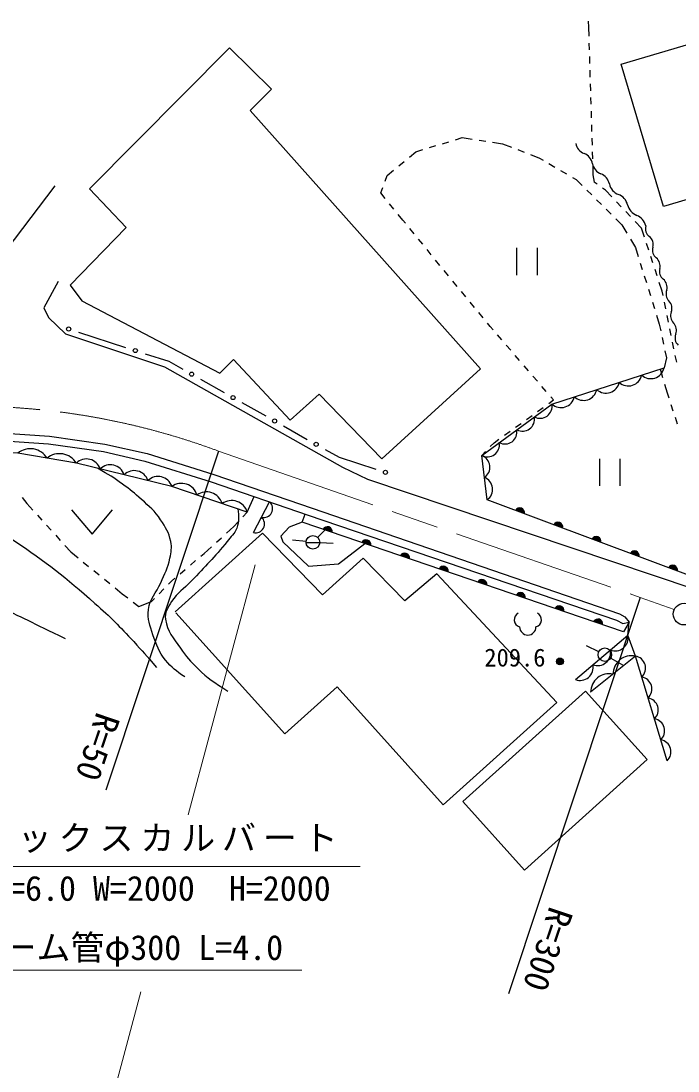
# Model space of a CAD drawing. Units: millimetres, scale not verified. Extents: x 40000 to 680000, y 20000 to 380000.
# Drawn here: x 393252 to 441512, y 261712 to 338807 of the extents above; entities that cross this region are included whole.
import ezdxf
from ezdxf.enums import TextEntityAlignment as Align

# ---------------------------------------------------------------- set-up
doc = ezdxf.new("R2010")
doc.units = ezdxf.units.MM
doc.header["$LTSCALE"] = 1000
doc.linetypes.add('CHAIN', pattern=[18.5, 12, -1.5, 3.5, -1.5])
for name, color, linetype, lineweight in [('M-BGD', 7, 'Continuous', 25), ('M-BGD-EXST', 7, 'Continuous', 25), ('M-BMK', 2, 'CHAIN', 13), ('M-BMK-SRVR', 3, 'Continuous', 25), ('M-STR-HTXT', 7, 'Continuous', 13)]:
    doc.layers.add(name, color=color, linetype=linetype, lineweight=lineweight)
doc.styles.add('ＭＳ ゴシック', font='')
doc.styles.get('ＭＳ ゴシック').set_extended_font_data('MS Gothic')

msp = doc.modelspace()

# ---------------------------------------------------------------- linework, layer by layer
at = {"layer": 'M-BGD'}
for p, q in [((434902, 338807), (434935, 338358)), ((434935, 338358), (434955, 337689)), ((434971, 337189), (434986, 336690)), ((435001, 336190), (435016, 335690)), ((435031, 335190), (435046, 334690)), ((435062, 334191), (435077, 333691)), ((435092, 333191), (435107, 332691)), ((435122, 332192), (435137, 331692)), ((435153, 331192), (435168, 330692)), ((425161, 330092), (425670, 330247)), ((425670, 330247), (426402, 330136)), ((426896, 330061), (427391, 329986)), ((435183, 330193), (435198, 329693)), ((421778, 328810), (422260, 329207)), ((422260, 329207), (422770, 329362)), ((423248, 329508), (423726, 329654)), ((424204, 329800), (424683, 329946)), ((427885, 329910), (428617, 329799)), ((428617, 329799), (429275, 329543)), ((429741, 329361), (430206, 329180)), ((421006, 328175), (421392, 328493)), ((430672, 328998), (431330, 328742)), ((431330, 328742), (431596, 328588)), ((435213, 329193), (435229, 328693)), ((420138, 327461), (420620, 327857)), ((432028, 328336), (432459, 328084)), ((432891, 327832), (433323, 327580)), ((435244, 328193), (435264, 327524)), ((419992, 327056), (420138, 327461)), ((433755, 327328), (434020, 327173)), ((434020, 327173), (434461, 326738)), ((435264, 327524), (435360, 326965)), ((435565, 326822), (435360, 326965)), ((419674, 326180), (419821, 326586)), ((420009, 325769), (419674, 326180)), ((434816, 326387), (435172, 326035)), ((436179, 326391), (435974, 326535)), ((436648, 325897), (436179, 326391)), ((420641, 324994), (420325, 325382)), ((435528, 325684), (435883, 325332)), ((437337, 325172), (436992, 325534)), ((421291, 324195), (420956, 324606)), ((436239, 324981), (436595, 324629)), ((438025, 324447), (437681, 324809)), ((421487, 323957), (421291, 324195)), ((436950, 324278), (437391, 323843)), ((437391, 323843), (437759, 323225)), ((438838, 323590), (438369, 324084)), ((422122, 323184), (421805, 323571)), ((439049, 322943), (438838, 323590)), ((422758, 322412), (422440, 322798)), ((438015, 322795), (438383, 322178)), ((439360, 321992), (439205, 322468)), ((423393, 321640), (423075, 322026)), ((429659, 322149), (429659, 320149)), ((431159, 322149), (431159, 320149)), ((438383, 322178), (438590, 321516)), ((439670, 321042), (439515, 321517)), ((424028, 320867), (423711, 321254)), ((438739, 321038), (438888, 320561)), ((424663, 320095), (424346, 320481)), ((439037, 320084), (439186, 319606)), ((439981, 320091), (439825, 320566)), ((425299, 319323), (424981, 319709)), ((440347, 318969), (440136, 319616)), ((425934, 318551), (425616, 318937)), ((439335, 319129), (439483, 318652)), ((440413, 318647), (440347, 318969)), ((426569, 317778), (426251, 318164)), ((439632, 318174), (439781, 317697)), ((440613, 317668), (440513, 318158)), ((427204, 317006), (426887, 317392)), ((439930, 317220), (440137, 316558)), ((440813, 316688), (440713, 317178)), ((427718, 316381), (427522, 316620)), ((427923, 316143), (427718, 316381)), ((440137, 316558), (440243, 316051)), ((441014, 315708), (440913, 316198)), ((397464, 315960), (400936, 314840)), ((428576, 315386), (428249, 315764)), ((440346, 315561), (440448, 315072)), ((429228, 314628), (428902, 315007)), ((440551, 314583), (440657, 314076)), ((441214, 314729), (441114, 315218)), ((402364, 314380), (404100, 313820)), ((404100, 313820), (405128, 313241)), ((429881, 313870), (429555, 314249)), ((440657, 314076), (440491, 313336)), ((441414, 313749), (441314, 314239)), ((430534, 313113), (430207, 313491)), ((440409, 312599), (440220, 313249)), ((406435, 312506), (408178, 311524)), ((431186, 312355), (430860, 312734)), ((431839, 311597), (431513, 311976)), ((440738, 311469), (440549, 312119)), ((440856, 311109), (440738, 311469)), ((409485, 310788), (411228, 309807)), ((432015, 310724), (432371, 310980)), ((432371, 310980), (432165, 311219)), ((431203, 310141), (431609, 310433)), ((441169, 310159), (441012, 310634)), ((429579, 308973), (429985, 309265)), ((430391, 309557), (430797, 309849)), ((441481, 309209), (441325, 309684)), ((412535, 309071), (414277, 308090)), ((428767, 308390), (429173, 308682)), ((427723, 307554), (428005, 307842)), ((428005, 307842), (428361, 308098)), ((415585, 307354), (416613, 306775)), ((427091, 306907), (427373, 307196)), ((416613, 306775), (419310, 305902)), ((435738, 306667), (435738, 304667)), ((437238, 306667), (437238, 304667)), ((393347, 303826), (393688, 303368)), ((409876, 302748), (410371, 303885)), ((393688, 303368), (394119, 302893)), ((410322, 301239), (411515, 303495)), ((446361, 296588), (427491, 303657)), ((394456, 302524), (394792, 302154)), ((396972, 302920), (398472, 301120)), ((398472, 301120), (399972, 302920)), ((409553, 302401), (409876, 302748)), ((395128, 301784), (395465, 301414)), ((408352, 301203), (408890, 301687)), ((408890, 301687), (409213, 302034)), ((395801, 301044), (396138, 300674)), ((407607, 300535), (407980, 300869)), ((396474, 300304), (396906, 299830)), ((406697, 299717), (407235, 300201)), ((396906, 299830), (397441, 299395)), ((405694, 298863), (406075, 299187)), ((406455, 299512), (406697, 299717)), ((397829, 299080), (398217, 298765)), ((398605, 298450), (398993, 298135)), ((404933, 298214), (405314, 298539)), ((399381, 297820), (399770, 297505)), ((404099, 297468), (404311, 297684)), ((404311, 297684), (404553, 297890)), ((400158, 297189), (400692, 296755)), ((403400, 296753), (403749, 297110)), ((400692, 296755), (401102, 296443)), ((401500, 296139), (401909, 295827)), ((401909, 295827), (402838, 296179)), ((402838, 296179), (403050, 296396)), ((438383, 292174), (437823, 293705))]:
    msp.add_line(p, q, dxfattribs=at)
for points in [[(440438, 325176), (437348, 335642), (444719, 337819), (447809, 327353)], [(427007, 313274), (410084, 332232), (411646, 333793), (408571, 336843), (398292, 326492), (400982, 323634), (396863, 319407), (397728, 318254), (407851, 312946), (408860, 313955), (413015, 309488), (415152, 311409), (419751, 306654)], [(439246, 284583), (430239, 276465), (425709, 281492), (434715, 289609)]]:
    msp.add_lwpolyline(points, close=True, dxfattribs=at)
for points in [[(395732, 326716), (390358, 319626), (389810, 319261), (378119, 324673), (378312, 325217)], [(395985, 319692), (394926, 317742), (395284, 317045), (396522, 315832), (403782, 313420), (416877, 306046), (418699, 305157), (448659, 295114), (450098, 295030)], [(427491, 303657), (427091, 306907), (432253, 310678), (440491, 313336)], [(374914, 306630), (375687, 306894), (380772, 307953), (385730, 308504), (391324, 308589), (395349, 308335), (399418, 307741), (402511, 307063), (407425, 305513), (414631, 303038), (437217, 295283), (437618, 295049), (437931, 294655)], [(375060, 306235), (375787, 306520), (380567, 307482), (385763, 308047), (391306, 308022), (395266, 307751), (399303, 307195), (402346, 306492), (407211, 304960), (414355, 302529), (437005, 294821), (437455, 294576), (437931, 294655)], [(409876, 302748), (404333, 304637), (397320, 306345), (393024, 307071), (386774, 307135), (380770, 306676)], [(437931, 294655), (437519, 293953), (413897, 302015), (414136, 302604)], [(413897, 302015), (412947, 301639), (412327, 300977), (412477, 300571), (414377, 298789), (416565, 298960), (418511, 300440)], [(404635, 295343), (412637, 286456), (416476, 289913), (424265, 281264), (432612, 288780), (423801, 298217), (421438, 296242), (418395, 299364), (415410, 296676), (410987, 301198), (404568, 295418)], [(433978, 290455), (437823, 293705), (437931, 294655)], [(440713, 284489), (438383, 292174), (435093, 289533)]]:
    msp.add_lwpolyline(points, dxfattribs=at)
for centre, radius in [((396751, 316190), 150), ((401650, 314610), 150), ((405781, 312874), 150), ((408831, 311156), 150), ((411881, 309439), 150), ((414931, 307722), 150), ((420023, 305671), 150), ((432840, 291785), 250), ((432840, 291785), 204), ((432840, 291785), 159), ((432840, 291785), 114), ((432840, 291785), 68.2), ((432840, 291785), 22.7)]:
    msp.add_circle(centre, radius, dxfattribs=at)
for centre, radius, start, end in [((434978, 330004), 999, 190.74899, 248.68011), ((434251, 328142), 999, 10.74899, 68.68011), ((436215, 328515), 999, 190.74899, 248.68011), ((435488, 326653), 999, 10.74899, 68.68011), ((437541, 327097), 1101, 193.49607, 248.62177), ((436738, 325046), 1101, 13.49607, 68.62177), ((438880, 325560), 1101, 193.49607, 248.62177), ((438077, 323509), 1101, 13.49607, 68.62177), ((439864, 323565), 744, 164.37909, 231.7878), ((438944, 322397), 744, 344.37909, 51.7878), ((440376, 321996), 744, 164.37909, 231.7878), ((439456, 320828), 744, 344.37909, 51.7878), ((440889, 320427), 744, 164.37909, 231.7878), ((439969, 319258), 744, 344.37909, 51.7878), ((441376, 318778), 746, 157.90242, 225.20035), ((440325, 317719), 746, 337.90242, 45.20035), ((441707, 317158), 746, 157.90242, 225.20035), ((440656, 316099), 746, 337.90242, 45.20035), ((442038, 315537), 746, 157.90242, 225.20035), ((439514, 313545), 999, 227.85759, 347.90631), ((436218, 312482), 999, 227.85759, 347.90631), ((437866, 313014), 999, 227.85759, 347.90631), ((434571, 311951), 999, 227.85759, 347.90631), ((432923, 311419), 999, 227.85759, 347.90631), ((431378, 310520), 888, 242.07544, 10.22199), ((430088, 309578), 888, 242.07544, 10.22199), ((428798, 308635), 888, 242.07544, 10.22199), ((427507, 307692), 888, 242.07544, 10.22199), ((393942, 305966), 1437, 31.10016, 129.72136), ((396090, 305603), 1437, 31.10016, 129.72136), ((426774, 306043), 920, 304.19487, 69.84669), ((398063, 305584), 1064, 18.32489, 134.30135), ((399816, 305157), 1064, 18.32489, 134.30135), ((401570, 304730), 1064, 18.32489, 134.30135), ((403323, 304303), 1064, 18.32489, 134.30135), ((405030, 303658), 1202, 16.92344, 125.43051), ((426974, 304418), 920, 304.19487, 69.84669), ((406878, 303028), 1202, 16.92344, 125.43051), ((408725, 302398), 1202, 16.92344, 125.43051), ((411078, 303005), 657, 255.97437, 48.26743), ((429884, 302703), 354, 348.26002, 150.66519), ((429884, 302703), 283, 350.48405, 148.44116), ((410481, 301876), 657, 255.97437, 48.26743), ((429884, 302703), 212, 354.23038, 144.69483), ((429884, 302703), 142, 1.94211, 136.9831), ((429884, 302703), 100, 12.25977, 126.66544), ((415753, 301324), 354, 349.95373, 152.3589), ((415753, 301324), 283, 352.17776, 150.13486), ((415753, 301324), 212, 355.92409, 146.38854), ((415753, 301324), 142, 3.63582, 138.67681), ((432693, 301651), 354, 348.26002, 150.66519), ((432693, 301651), 283, 350.48405, 148.44116), ((432693, 301651), 212, 354.23038, 144.69483), ((432693, 301651), 142, 1.94211, 136.9831), ((432693, 301651), 100, 12.25977, 126.66544), ((415753, 301324), 100, 13.95348, 128.35915), ((418592, 300355), 354, 349.95373, 152.3589), ((435502, 300598), 354, 348.26002, 150.66519), ((435502, 300598), 283, 350.48405, 148.44116), ((435502, 300598), 212, 354.23038, 144.69483), ((435502, 300598), 142, 1.94211, 136.9831), ((435502, 300598), 100, 12.25977, 126.66544), ((418592, 300355), 283, 352.17776, 150.13486), ((418592, 300355), 212, 355.92409, 146.38854), ((418592, 300355), 142, 3.63582, 138.67681), ((418592, 300355), 100, 13.95348, 128.35915), ((438312, 299546), 354, 348.26002, 150.66519), ((421431, 299386), 354, 349.95373, 152.3589), ((421431, 299386), 283, 352.17776, 150.13486), ((421431, 299386), 212, 355.92409, 146.38854), ((421431, 299386), 142, 3.63582, 138.67681), ((421431, 299386), 100, 13.95348, 128.35915), ((438312, 299546), 283, 350.48405, 148.44116), ((438312, 299546), 212, 354.23038, 144.69483), ((438312, 299546), 142, 1.94211, 136.9831), ((438312, 299546), 100, 12.25977, 126.66544), ((424270, 298417), 354, 349.95373, 152.3589), ((424270, 298417), 283, 352.17776, 150.13486), ((424270, 298417), 212, 355.92409, 146.38854), ((424270, 298417), 142, 3.63582, 138.67681), ((424270, 298417), 100, 13.95348, 128.35915), ((441121, 298493), 354, 348.26002, 150.66519), ((441121, 298493), 283, 350.48405, 148.44116), ((441121, 298493), 212, 354.23038, 144.69483), ((441121, 298493), 142, 1.94211, 136.9831), ((441121, 298493), 100, 12.25977, 126.66544), ((427110, 297449), 354, 349.95373, 152.3589), ((427110, 297449), 283, 352.17776, 150.13486), ((427110, 297449), 212, 355.92409, 146.38854), ((427110, 297449), 142, 3.63582, 138.67681), ((427110, 297449), 100, 13.95348, 128.35915), ((429949, 296480), 354, 349.95373, 152.3589), ((429949, 296480), 283, 352.17776, 150.13486), ((429949, 296480), 212, 355.92409, 146.38854), ((429949, 296480), 142, 3.63582, 138.67681), ((429949, 296480), 100, 13.95348, 128.35915), ((430016, 294842), 536, 116.08703, 255.33416), ((430945, 294842), 536, 284.66584, 63.91297), ((432788, 295511), 354, 349.95373, 152.3589), ((432788, 295511), 283, 352.17776, 150.13486), ((432788, 295511), 212, 355.92409, 146.38854), ((432788, 295511), 142, 3.63582, 138.67681), ((432788, 295511), 100, 13.95348, 128.35915), ((435627, 294542), 354, 349.95373, 152.3589), ((435627, 294542), 283, 352.17776, 150.13486), ((435627, 294542), 212, 355.92409, 146.38854), ((435627, 294542), 142, 3.63582, 138.67681), ((435627, 294542), 100, 13.95348, 128.35915), ((430481, 294323), 600, 180, 0), ((436889, 293510), 954, 248.62093, 11.79399), ((435607, 292427), 954, 248.62093, 11.79399), ((438101, 290841), 1363, 78.04272, 179.48061), ((434326, 291344), 954, 248.62093, 11.79399), ((438238, 291291), 895, 313.05021, 80.67653), ((436456, 289520), 1363, 78.04272, 179.48061), ((438704, 289754), 895, 313.05021, 80.67653), ((439170, 288217), 895, 313.05021, 80.67653), ((439636, 286680), 895, 313.05021, 80.67653), ((440102, 285143), 895, 313.05021, 80.67653)]:
    msp.add_arc(centre, radius, start, end, dxfattribs=at)
for points, knots in [([(405286, 290651), (404613, 291099), (404333, 291302), (403877, 291868), (403364, 292503), (403214, 292969), (402948, 293741), (402708, 294438), (402534, 294865), (402612, 295598), (402701, 296434), (403191, 296777), (403516, 297552), (403809, 298247), (404044, 298621), (404189, 299361), (404282, 299834), (404354, 300122), (404253, 300594), (404109, 301263), (403887, 301609), (403508, 302179), (403063, 302849), (402694, 303141), (402099, 303684), (401584, 304155), (401271, 304393), (400706, 304805), (400025, 305303), (399761, 305449), (398883, 305965)], [0, 0, 0, 0, 1, 1, 1, 2, 2, 2, 3, 3, 3, 4, 4, 4, 5, 5, 5, 6, 6, 6, 7, 7, 7, 8, 8, 8, 9, 9, 9, 10, 10, 10, 10]), ([(309990, 273060), (311827, 273415), (312392, 273555), (313894, 274011), (315985, 274645), (317102, 275182), (319072, 276128), (324765, 278863), (327760, 280779), (333353, 283714), (334305, 284213), (334849, 284473), (335808, 284959), (338881, 286516), (340584, 287425), (343675, 288946), (352162, 293119), (356791, 295747), (365516, 299393), (369530, 301070), (371785, 302110), (376026, 303080), (378464, 303637), (379839, 304124), (382340, 304139), (383934, 304149), (384852, 304148), (386408, 303800), (387359, 303588), (387856, 303324), (388739, 302911), (390348, 302156), (391225, 301663), (392707, 300681), (395170, 299050), (396461, 297993), (398685, 296048), (399861, 295020), (400470, 294385), (401530, 293238), (402206, 292507), (402432, 292256), (403216, 291327)], [0, 0, 0, 0, 1, 1, 1, 2, 2, 2, 3, 3, 3, 4, 4, 4, 5, 5, 5, 6, 6, 6, 7, 7, 7, 8, 8, 8, 9, 9, 9, 10, 10, 10, 11, 11, 11, 12, 12, 12, 13, 13, 13, 14, 14, 14, 14]), ([(409169, 302989), (409242, 302403), (409301, 302086), (409096, 301570), (408923, 301133), (408683, 300963), (408392, 300594), (407442, 299389), (406801, 298805), (405758, 297680), (405205, 297083), (404744, 296868), (404317, 296175), (404036, 295718), (403791, 295408), (403869, 294878), (404004, 293958), (404428, 293523), (404966, 292764), (405409, 292138), (405687, 291802), (406230, 291259), (406995, 290494), (407392, 290282), (408456, 289610)], [0, 0, 0, 0, 1, 1, 1, 2, 2, 2, 3, 3, 3, 4, 4, 4, 5, 5, 5, 6, 6, 6, 7, 7, 7, 8, 8, 8, 8]), ([(290563, 264219), (292308, 264221), (292892, 264273), (294367, 264475), (296718, 264797), (297963, 265377), (300215, 266127), (305937, 268034), (308986, 269556), (314453, 272103), (322512, 275857), (326699, 278638), (334794, 282315), (334841, 282337), (334873, 282337), (334921, 282358), (338432, 283849), (340218, 285074), (343659, 286719), (352557, 290972), (357267, 294060), (366576, 297317), (370575, 298716), (372935, 299779), (377170, 299648), (380116, 299556), (381791, 299301), (384628, 298503), (386307, 298031), (387200, 297614), (388823, 296978), (389824, 296586), (390372, 296336), (391356, 295905), (393391, 295015), (394038, 294671), (396490, 293461)], [0, 0, 0, 0, 1, 1, 1, 2, 2, 2, 3, 3, 3, 4, 4, 4, 5, 5, 5, 6, 6, 6, 7, 7, 7, 8, 8, 8, 9, 9, 9, 10, 10, 10, 11, 11, 11, 12, 12, 12, 12])]:
    msp.add_open_spline(points, degree=3, knots=knots, dxfattribs=at)
at = {"layer": 'M-BGD-EXST'}
for p, q in [((415041, 300886), (415739, 301603)), ((414195, 300582), (413201, 300690)), ((414192, 300528), (415192, 300528)), ((415192, 300509), (416191, 300471)), ((435685, 292493), (434780, 292919)), ((436572, 292034), (437443, 291543))]:
    msp.add_line(p, q, dxfattribs=at)
for centre in [(414692, 300528), (436137, 292280)]:
    msp.add_circle(centre, 500, dxfattribs=at)
at = {"layer": 'M-BMK'}
msp.add_lwpolyline([(407758, 307227), (438744, 296475), (441235, 295597)], dxfattribs=at)
msp.add_arc((389426, 257960), 52567, 69.5893, 103.57142, dxfattribs=at)
at = {"layer": 'M-BMK-SRVR'}
for p, q in [((407758, 307227), (399493, 282333)), ((438744, 296475), (429067, 267381))]:
    msp.add_line(p, q, dxfattribs=at)
msp.add_circle((441961, 295262), 800, dxfattribs=at)
at = {"layer": 'M-STR-HTXT'}
for p, q in [((410447, 298885), (405533, 280522)), ((402053, 267517), (399501, 257981))]:
    msp.add_line(p, q, dxfattribs=at)
for points in [[(388630, 308217), (388630, 276739), (418159, 276739)], [(374823, 305740), (386518, 269114), (413874, 269114)]]:
    msp.add_lwpolyline(points, dxfattribs=at)

# ---------------------------------------------------------------- texts
at = {"layer": 'M-BGD', "style": 'ＭＳ ゴシック'}
msp.add_text('209.6', height=1320, dxfattribs=at).set_placement((427288, 291013), align=Align.BOTTOM_LEFT)
at = {"layer": 'M-BMK-SRVR', "style": 'ＭＳ ゴシック'}
for s, p in [('R=50', (399693, 287862)), ('R=300', (432961, 273593))]:
    msp.add_text(s, height=1833, rotation=251.353, dxfattribs=at).set_placement(p, align=Align.MIDDLE_LEFT)
at = {"layer": 'M-STR-HTXT', "style": 'ＭＳ ゴシック'}
for s, p in [('L=6.0 W=2000\u3000H=2000', (403530, 275125)), ('ヒューム管φ300 L=4.0', (399695, 270779))]:
    msp.add_text(s, height=1833, dxfattribs=at).set_placement(p, align=Align.MIDDLE_CENTER)
at = {"layer": 'M-STR-HTXT', "insert": (403516, 278733), "char_height": 1833, "attachment_point": 5, "style": 'ＭＳ ゴシック'}
msp.add_mtext('\\T1.2;ボックスカルバート', dxfattribs=at)

doc.saveas('drawing.dxf')
